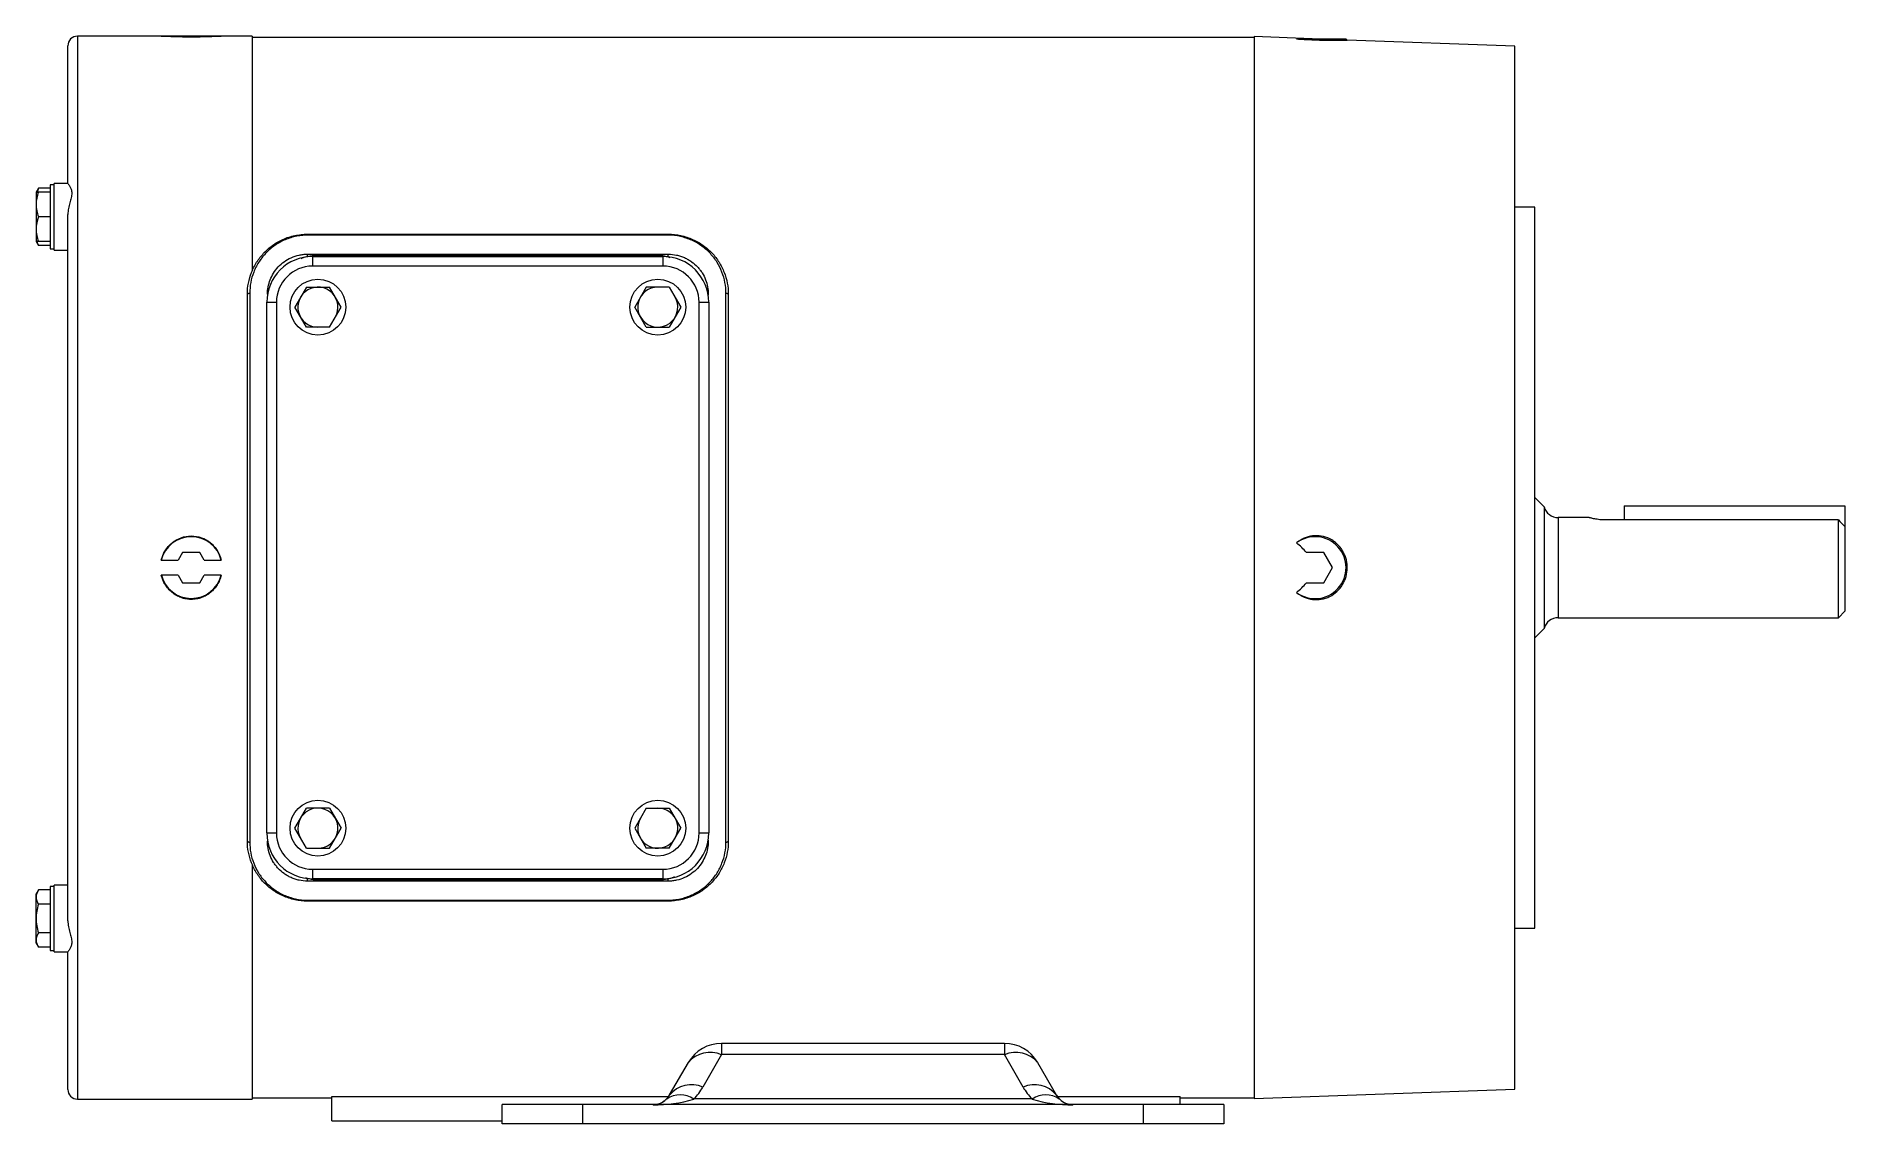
# Model space of a CAD drawing. Header units: inches. Extents: x -4.5 to 6.8, y -3.5 to 3.3.
import ezdxf

# ---------------------------------------------------------------- set-up
doc = ezdxf.new("R2010")
doc.units = ezdxf.units.IN
doc.header["$MEASUREMENT"] = 0

msp = doc.modelspace()

# ---------------------------------------------------------------- linework, layer by layer
at = {"color": 7, "linetype": 'Continuous', "lineweight": 15}
for p, q in [((-3.125, 3.315), (-4.215, 3.315)), ((-3.692, 3.315), (-3.318, 3.315)), ((-3.125, 3.315), (-3.125, 1.852)), ((3.125, 3.306), (-3.125, 3.306)), ((3.487, 3.298), (3.125, 3.312)), ((3.125, 3.312), (3.125, -3.312)), ((3.389, 3.298), (3.697, 3.298)), ((3.705, 3.291), (3.697, 3.298)), ((4.75, 3.252), (3.705, 3.291)), ((-4.275, 2.397), (-4.275, 3.255)), ((4.75, -3.252), (4.75, 3.252)), ((-4.361, 2.388), (-4.386, 2.388)), ((-4.386, 2.388), (-4.386, 1.989)), ((-4.275, 2.397), (-4.361, 2.397)), ((-4.361, 1.98), (-4.361, 2.397)), ((-4.459, 2.367), (-4.473, 2.343)), ((-4.473, 2.343), (-4.473, 2.034)), ((-4.459, 2.367), (-4.466, 2.343)), ((-4.386, 2.367), (-4.459, 2.367)), ((-4.386, 2.343), (-4.459, 2.343)), ((-4.386, 2.188), (-4.459, 2.188)), ((-4.275, -2.203), (-4.275, 2.203)), ((4.875, 2.249), (4.75, 2.249)), ((4.875, -2.249), (4.875, 2.249)), ((-4.473, 2.034), (-4.459, 2.01)), ((-4.386, 2.034), (-4.459, 2.034)), ((-2.78, 2.08), (-2.78, 2.074)), ((-2.78, 2.08), (-0.53, 2.08)), ((-0.53, 2.074), (-2.78, 2.074)), ((-0.53, 2.08), (-0.53, 2.074)), ((-4.386, 2.01), (-4.459, 2.01)), ((-4.386, 1.989), (-4.361, 1.989)), ((-4.361, 1.98), (-4.275, 1.98)), ((-2.78, 1.955), (-0.53, 1.955)), ((-2.748, 1.941), (-2.748, 1.881)), ((-2.748, 1.941), (-0.563, 1.941)), ((-0.595, 1.946), (-2.715, 1.946)), ((-0.595, 1.946), (-2.715, 1.946)), ((-2.715, 1.946), (-2.715, 1.941)), ((-0.595, 1.946), (-0.595, 1.941)), ((-0.563, 1.941), (-0.563, 1.881)), ((-0.563, 1.881), (-2.748, 1.881)), ((-3.155, -1.705), (-3.155, 1.705)), ((-3.14, 1.712), (-3.14, -1.712)), ((-3.03, 1.705), (-3.03, 1.7)), ((-2.787, 1.75), (-2.859, 1.625)), ((-2.787, 1.75), (-2.643, 1.75)), ((-2.571, 1.625), (-2.643, 1.75)), ((-0.667, 1.75), (-0.739, 1.625)), ((-0.523, 1.75), (-0.667, 1.75)), ((-0.523, 1.75), (-0.451, 1.625)), ((-0.28, 1.705), (-0.28, 1.7)), ((-0.17, -1.712), (-0.17, 1.712)), ((-0.155, 1.705), (-0.155, -1.705)), ((-3.034, 1.655), (-2.974, 1.655)), ((-3.034, -1.655), (-3.034, 1.655)), ((-2.974, 1.655), (-2.974, -1.655)), ((-2.787, 1.5), (-2.859, 1.625)), ((-2.643, 1.5), (-2.571, 1.625)), ((-0.667, 1.5), (-0.739, 1.625)), ((-0.451, 1.625), (-0.523, 1.5)), ((-0.336, -1.655), (-0.336, 1.655)), ((-0.336, 1.655), (-0.277, 1.655)), ((-0.277, 1.655), (-0.277, -1.655)), ((-2.643, 1.5), (-2.787, 1.5)), ((-0.667, 1.5), (-0.523, 1.5)), ((4.934, 0.379), (4.875, 0.438)), ((4.934, 0.379), (4.934, -0.379)), ((5.434, 0.385), (6.809, 0.385)), ((5.434, 0.385), (5.434, 0.298)), ((6.809, 0.385), (6.809, -0.272)), ((5.215, 0.312), (5.021, 0.312)), ((6.769, 0.298), (5.309, 0.298)), ((6.769, -0.312), (6.769, 0.298)), ((-3.692, 0.047), (-3.586, 0.047)), ((-3.559, 0.094), (-3.586, 0.047)), ((-3.451, 0.094), (-3.559, 0.094)), ((-3.424, 0.047), (-3.451, 0.094)), ((-3.424, 0.047), (-3.318, 0.047)), ((3.559, 0.094), (3.451, 0.094)), ((3.613, 0), (3.559, 0.094)), ((-3.586, -0.047), (-3.692, -0.047)), ((-3.586, -0.047), (-3.559, -0.094)), ((-3.559, -0.094), (-3.451, -0.094)), ((-3.451, -0.094), (-3.424, -0.047)), ((-3.318, -0.047), (-3.424, -0.047)), ((3.451, -0.094), (3.559, -0.094)), ((3.559, -0.094), (3.613, 0)), ((5.021, -0.312), (6.769, -0.312)), ((6.769, -0.312), (6.809, -0.272)), ((4.875, -0.438), (4.934, -0.379)), ((-2.859, -1.625), (-2.787, -1.5)), ((-2.643, -1.5), (-2.787, -1.5)), ((-2.643, -1.5), (-2.571, -1.625)), ((-0.667, -1.5), (-0.739, -1.625)), ((-0.667, -1.5), (-0.523, -1.5)), ((-0.523, -1.5), (-0.451, -1.625)), ((-3.034, -1.655), (-2.974, -1.655)), ((-2.787, -1.75), (-2.859, -1.625)), ((-2.643, -1.75), (-2.571, -1.625)), ((-0.739, -1.625), (-0.667, -1.75)), ((-0.523, -1.75), (-0.451, -1.625)), ((-0.336, -1.655), (-0.277, -1.655)), ((-3.03, -1.7), (-3.03, -1.705)), ((-2.787, -1.75), (-2.643, -1.75)), ((-0.523, -1.75), (-0.667, -1.75)), ((-0.28, -1.7), (-0.28, -1.705)), ((-3.125, -1.852), (-3.125, -3.315)), ((-2.748, -1.881), (-0.563, -1.881)), ((-2.748, -1.881), (-2.748, -1.941)), ((-0.563, -1.881), (-0.563, -1.941)), ((-4.459, -2.01), (-4.473, -2.034)), ((-4.386, -2.01), (-4.459, -2.01)), ((-4.361, -1.989), (-4.386, -1.989)), ((-4.386, -1.989), (-4.386, -2.388)), ((-4.275, -1.98), (-4.361, -1.98)), ((-4.361, -2.397), (-4.361, -1.98)), ((-0.53, -1.955), (-2.78, -1.955)), ((-0.563, -1.941), (-2.748, -1.941)), ((-2.715, -1.946), (-2.715, -1.941)), ((-2.715, -1.946), (-0.595, -1.946)), ((-2.715, -1.946), (-0.595, -1.946)), ((-0.595, -1.946), (-0.595, -1.941)), ((-4.473, -2.343), (-4.473, -2.034)), ((-4.386, -2.099), (-4.459, -2.099)), ((-2.78, -2.074), (-0.53, -2.074)), ((-2.78, -2.074), (-2.78, -2.08)), ((-0.53, -2.08), (-2.78, -2.08)), ((-0.53, -2.074), (-0.53, -2.08)), ((4.75, -2.249), (4.875, -2.249)), ((-4.473, -2.343), (-4.459, -2.367)), ((-4.386, -2.278), (-4.459, -2.278)), ((-4.386, -2.367), (-4.459, -2.367)), ((-4.386, -2.388), (-4.361, -2.388)), ((-4.361, -2.397), (-4.275, -2.397)), ((-4.275, -3.255), (-4.275, -2.397)), ((-0.197, -3.037), (-0.314, -3.24)), ((1.567, -2.967), (-0.197, -2.967)), ((1.567, -3.037), (-0.197, -3.037)), ((1.684, -3.24), (1.567, -3.037)), ((-0.521, -3.289), (-0.404, -3.087)), ((1.774, -3.087), (1.891, -3.289)), ((3.125, -3.312), (4.75, -3.252)), ((-4.215, -3.315), (-3.125, -3.315)), ((-3.125, -3.306), (-2.629, -3.306)), ((-2.629, -3.298), (-0.527, -3.298)), ((-2.629, -3.45), (-2.629, -3.298)), ((-1.565, -3.469), (-1.565, -3.349)), ((2.935, -3.349), (-1.565, -3.349)), ((-1.065, -3.349), (-1.065, -3.469)), ((1.741, -3.314), (-0.371, -3.314)), ((1.912, -3.315), (1.891, -3.289)), ((1.897, -3.298), (2.663, -3.298)), ((2.435, -3.469), (2.435, -3.349)), ((2.663, -3.349), (2.663, -3.298)), ((2.663, -3.306), (3.125, -3.306)), ((2.935, -3.349), (2.935, -3.469)), ((-2.629, -3.45), (-1.565, -3.45)), ((2.935, -3.469), (-1.565, -3.469))]:
    msp.add_line(p, q, dxfattribs=at)
at = {"color": 8, "linetype": 'Continuous', "lineweight": 15}
for p, q in [((-4.215, 3.315), (-4.215, -3.315)), ((-2.78, 1.939), (-2.78, 1.955)), ((-0.53, 1.939), (-0.53, 1.955)), ((5.021, 0.312), (5.021, -0.312)), ((-2.78, -1.955), (-2.78, -1.939)), ((-0.53, -1.955), (-0.53, -1.939)), ((-0.197, -2.967), (-0.197, -3.037)), ((1.567, -2.967), (1.567, -3.037))]:
    msp.add_line(p, q, dxfattribs=at)
at = {"color": 7, "linetype": 'Continuous', "lineweight": 15, "flags": 128}
for points in [[(-3.155, 1.705), (-3.155, 1.706), (-3.154, 1.708), (-3.152, 1.709), (-3.151, 1.71), (-3.148, 1.711), (-3.146, 1.712), (-3.143, 1.712), (-3.14, 1.712)], [(-0.17, 1.712), (-0.167, 1.712), (-0.164, 1.712), (-0.162, 1.711), (-0.159, 1.71), (-0.158, 1.709), (-0.156, 1.708), (-0.155, 1.706), (-0.155, 1.705)], [(-3.155, -1.705), (-3.155, -1.706), (-3.154, -1.708), (-3.152, -1.709), (-3.151, -1.71), (-3.148, -1.711), (-3.146, -1.712), (-3.143, -1.712), (-3.14, -1.712)], [(-0.17, -1.712), (-0.167, -1.712), (-0.164, -1.712), (-0.162, -1.711), (-0.159, -1.71), (-0.158, -1.709), (-0.156, -1.708), (-0.155, -1.706), (-0.155, -1.705)]]:
    msp.add_lwpolyline(points, dxfattribs=at)
at = {"color": 7, "linetype": 'Continuous', "lineweight": 15}
for centre in [(-2.715, 1.625), (-0.595, 1.625), (-2.715, -1.625), (-0.595, -1.625)]:
    msp.add_circle(centre, 0.174, dxfattribs=at)
for centre, radius, start, end in [((-4.215, 3.255), 0.06, 90, 180), ((-2.748, 1.655), 0.286, 90, 180), ((-0.563, 1.655), 0.286, 0, 90), ((-2.748, 1.655), 0.226, 90, 180), ((-0.563, 1.655), 0.226, 0, 90), ((-2.715, 1.625), 0.125, 330, 270), ((-0.595, 1.625), 0.125, 90, 30), ((5.021, 0.402), 0.09, 195.0536, 270), ((-3.505, 0), 0.193, 14.0936, 165.9064), ((3.505, 0), 0.193, 233.0268, 126.9732), ((-3.505, 0), 0.192, 194.0936, 345.9064), ((5.021, -0.402), 0.09, 90, 164.9464), ((-2.715, -1.625), 0.125, 270, 210), ((-0.595, -1.625), 0.125, 150, 90), ((-2.748, -1.655), 0.286, 180, 270), ((-2.748, -1.655), 0.226, 180, 270), ((-0.563, -1.655), 0.226, 270, 0), ((-0.563, -1.655), 0.286, 270, 0), ((-0.197, -3.207), 0.24, 90, 150), ((-0.268, -3.199), 0.176, 66.211, 140.688), ((1.567, -3.207), 0.24, 30, 90), ((1.638, -3.199), 0.176, 39.312, 113.789), ((-4.215, -3.255), 0.06, 180, 270), ((-0.385, -3.401), 0.176, 66.211, 140.688), ((-0.625, -3.06), 0.36, 315, 330), ((1.755, -3.401), 0.176, 39.312, 113.789), ((1.995, -3.06), 0.36, 210, 225), ((-0.625, -3.229), 0.12, 270, 330), ((-0.611, -2.512), 0.838, 269.0554, 286.6843), ((-0.455, -3.436), 0.148, 55.1431, 124.8569), ((1.825, -3.436), 0.148, 55.1431, 124.8569), ((1.981, -2.512), 0.838, 253.3157, 270.9446), ((1.995, -3.229), 0.12, 210, 270)]:
    msp.add_arc(centre, radius, start, end, dxfattribs=at)
for points, knots in [([(-3.318, 3.315), (-3.321, 3.315), (-3.324, 3.314), (-3.332, 3.314), (-3.337, 3.314), (-3.349, 3.313), (-3.355, 3.313), (-3.369, 3.312), (-3.377, 3.312), (-3.394, 3.311), (-3.403, 3.311), (-3.421, 3.31), (-3.431, 3.31), (-3.452, 3.31), (-3.462, 3.309), (-3.483, 3.309), (-3.494, 3.309), (-3.516, 3.309), (-3.527, 3.309), (-3.548, 3.309), (-3.558, 3.31), (-3.579, 3.31), (-3.589, 3.31), (-3.607, 3.311), (-3.616, 3.311), (-3.633, 3.312), (-3.641, 3.312), (-3.655, 3.313), (-3.661, 3.313), (-3.673, 3.314), (-3.678, 3.314), (-3.686, 3.314), (-3.689, 3.315), (-3.692, 3.315)], [0, 0, 0, 0, 0.0625, 0.0625, 0.125, 0.125, 0.1875, 0.1875, 0.25, 0.25, 0.3125, 0.3125, 0.375, 0.375, 0.4375, 0.4375, 0.5, 0.5, 0.5625, 0.5625, 0.625, 0.625, 0.6875, 0.6875, 0.75, 0.75, 0.8125, 0.8125, 0.875, 0.875, 0.9375, 0.9375, 1, 1, 1, 1]), ([(3.389, 3.298), (3.405, 3.297), (3.438, 3.295), (3.5, 3.292), (3.564, 3.29), (3.623, 3.289), (3.669, 3.29), (3.7, 3.29), (3.703, 3.29), (3.705, 3.29)], [0, 0, 0, 0, 0.129116, 0.276812, 0.421077, 0.564014, 0.708899, 0.85801, 1, 1, 1, 1]), ([(-4.275, 2.397), (-4.275, 2.396), (-4.273, 2.394), (-4.269, 2.387), (-4.266, 2.383), (-4.26, 2.373), (-4.257, 2.367), (-4.252, 2.353), (-4.25, 2.345), (-4.25, 2.332), (-4.251, 2.327), (-4.252, 2.317), (-4.253, 2.312), (-4.257, 2.297), (-4.26, 2.286), (-4.266, 2.264), (-4.269, 2.252), (-4.273, 2.228), (-4.275, 2.215), (-4.275, 2.203)], [0, 0, 0, 0, 0.125, 0.125, 0.25, 0.25, 0.375, 0.375, 0.5, 0.5, 0.5625, 0.5625, 0.625, 0.625, 0.75, 0.75, 0.875, 0.875, 1, 1, 1, 1]), ([(-4.459, 2.343), (-4.463, 2.33), (-4.466, 2.317), (-4.471, 2.292), (-4.473, 2.279), (-4.473, 2.266)], [0, 0, 0, 0, 0.5, 0.5, 1, 1, 1, 1]), ([(-4.473, 2.343), (-4.473, 2.343), (-4.471, 2.343), (-4.466, 2.343), (-4.463, 2.343), (-4.459, 2.343)], [0, 0, 0, 0, 0.5, 0.5, 1, 1, 1, 1]), ([(-4.473, 2.266), (-4.473, 2.253), (-4.471, 2.239), (-4.466, 2.214), (-4.463, 2.201), (-4.459, 2.188)], [0, 0, 0, 0, 0.5, 0.5, 1, 1, 1, 1]), ([(-4.473, 2.111), (-4.473, 2.098), (-4.471, 2.085), (-4.466, 2.06), (-4.463, 2.047), (-4.459, 2.034)], [0, 0, 0, 0, 0.5, 0.5, 1, 1, 1, 1]), ([(-4.467, 2.034), (-4.466, 2.029), (-4.465, 2.021), (-4.46, 2.013), (-4.459, 2.01)], [0, 0, 0, 0, 0.61803, 1, 1, 1, 1]), ([(-3.155, 1.705), (-3.155, 1.729), (-3.153, 1.752), (-3.144, 1.798), (-3.138, 1.82), (-3.125, 1.852), (-3.12, 1.863), (-3.109, 1.884), (-3.104, 1.895), (-3.085, 1.925), (-3.07, 1.943), (-3.037, 1.979), (-3.019, 1.995), (-2.978, 2.024), (-2.957, 2.037), (-2.909, 2.058), (-2.885, 2.066), (-2.846, 2.074), (-2.833, 2.076), (-2.807, 2.079), (-2.793, 2.08), (-2.78, 2.08)], [0, 0, 0, 0, 0.125, 0.125, 0.25, 0.25, 0.3125, 0.3125, 0.375, 0.375, 0.5, 0.5, 0.625, 0.625, 0.75, 0.75, 0.875, 0.875, 0.9375, 0.9375, 1, 1, 1, 1]), ([(-2.78, 2.074), (-2.793, 2.074), (-2.806, 2.073), (-2.832, 2.07), (-2.844, 2.068), (-2.869, 2.063), (-2.881, 2.059), (-2.905, 2.051), (-2.916, 2.047), (-2.951, 2.031), (-2.971, 2.019), (-3.01, 1.991), (-3.028, 1.975), (-3.059, 1.941), (-3.073, 1.923), (-3.091, 1.894), (-3.097, 1.884), (-3.107, 1.864), (-3.111, 1.854), (-3.124, 1.822), (-3.13, 1.801), (-3.138, 1.757), (-3.14, 1.735), (-3.14, 1.712)], [0, 0, 0, 0, 0.0625, 0.0625, 0.125, 0.125, 0.1875, 0.1875, 0.25, 0.25, 0.375, 0.375, 0.5, 0.5, 0.625, 0.625, 0.6875, 0.6875, 0.75, 0.75, 0.875, 0.875, 1, 1, 1, 1]), ([(-0.53, 2.08), (-0.503, 2.08), (-0.477, 2.077), (-0.439, 2.069), (-0.426, 2.065), (-0.401, 2.057), (-0.389, 2.053), (-0.366, 2.042), (-0.354, 2.037), (-0.333, 2.024), (-0.322, 2.017), (-0.291, 1.995), (-0.273, 1.979), (-0.248, 1.953), (-0.24, 1.944), (-0.226, 1.925), (-0.219, 1.915), (-0.2, 1.885), (-0.19, 1.864), (-0.172, 1.82), (-0.166, 1.798), (-0.157, 1.752), (-0.155, 1.729), (-0.155, 1.705)], [0, 0, 0, 0, 0.125, 0.125, 0.1875, 0.1875, 0.25, 0.25, 0.3125, 0.3125, 0.375, 0.375, 0.5, 0.5, 0.5625, 0.5625, 0.625, 0.625, 0.75, 0.75, 0.875, 0.875, 1, 1, 1, 1]), ([(-0.17, 1.712), (-0.17, 1.735), (-0.172, 1.757), (-0.18, 1.801), (-0.186, 1.822), (-0.203, 1.865), (-0.213, 1.885), (-0.231, 1.914), (-0.237, 1.923), (-0.251, 1.941), (-0.259, 1.95), (-0.283, 1.976), (-0.3, 1.991), (-0.329, 2.012), (-0.339, 2.019), (-0.36, 2.031), (-0.371, 2.037), (-0.394, 2.047), (-0.405, 2.051), (-0.429, 2.059), (-0.442, 2.063), (-0.479, 2.071), (-0.504, 2.074), (-0.53, 2.074)], [0, 0, 0, 0, 0.125, 0.125, 0.25, 0.25, 0.375, 0.375, 0.4375, 0.4375, 0.5, 0.5, 0.625, 0.625, 0.6875, 0.6875, 0.75, 0.75, 0.8125, 0.8125, 0.875, 0.875, 1, 1, 1, 1]), ([(-3.03, 1.705), (-3.03, 1.736), (-3.024, 1.767), (-3.007, 1.81), (-3, 1.824), (-2.983, 1.851), (-2.974, 1.864), (-2.952, 1.887), (-2.939, 1.898), (-2.912, 1.918), (-2.898, 1.926), (-2.866, 1.94), (-2.85, 1.946), (-2.824, 1.951), (-2.816, 1.953), (-2.798, 1.955), (-2.789, 1.955), (-2.78, 1.955)], [0, 0, 0, 0, 0.25, 0.25, 0.375, 0.375, 0.5, 0.5, 0.625, 0.625, 0.75, 0.75, 0.875, 0.875, 0.9375, 0.9375, 1, 1, 1, 1]), ([(-2.715, 1.946), (-2.747, 1.945), (-2.784, 1.944), (-2.816, 1.929), (-2.82, 1.927)], [0, 0, 0, 0, 0.864678, 1, 1, 1, 1]), ([(-0.517, 1.932), (-0.532, 1.937), (-0.558, 1.946), (-0.585, 1.946), (-0.595, 1.946)], [0, 0, 0, 0, 0.61375, 1, 1, 1, 1]), ([(-0.53, 1.955), (-0.512, 1.955), (-0.495, 1.953), (-0.469, 1.948), (-0.461, 1.945), (-0.444, 1.94), (-0.436, 1.937), (-0.42, 1.93), (-0.413, 1.926), (-0.398, 1.918), (-0.391, 1.913), (-0.371, 1.898), (-0.359, 1.888), (-0.342, 1.87), (-0.337, 1.864), (-0.327, 1.851), (-0.322, 1.845), (-0.31, 1.825), (-0.303, 1.811), (-0.291, 1.781), (-0.287, 1.766), (-0.281, 1.736), (-0.28, 1.721), (-0.28, 1.705)], [0, 0, 0, 0, 0.125, 0.125, 0.1875, 0.1875, 0.25, 0.25, 0.3125, 0.3125, 0.375, 0.375, 0.5, 0.5, 0.5625, 0.5625, 0.625, 0.625, 0.75, 0.75, 0.875, 0.875, 1, 1, 1, 1]), ([(5.309, 0.298), (5.303, 0.298), (5.297, 0.298), (5.285, 0.299), (5.279, 0.299), (5.268, 0.301), (5.262, 0.302), (5.252, 0.303), (5.247, 0.304), (5.234, 0.307), (5.227, 0.309), (5.22, 0.311), (5.219, 0.311), (5.216, 0.312), (5.215, 0.312), (5.215, 0.312)], [0, 0, 0, 0, 0.125, 0.125, 0.25, 0.25, 0.375, 0.375, 0.5, 0.5, 0.75, 0.75, 0.875, 0.875, 1, 1, 1, 1]), ([(-3.692, 0.047), (-3.689, 0.057), (-3.686, 0.068), (-3.678, 0.088), (-3.673, 0.097), (-3.656, 0.125), (-3.642, 0.141), (-3.608, 0.169), (-3.589, 0.179), (-3.548, 0.194), (-3.527, 0.198), (-3.483, 0.198), (-3.462, 0.194), (-3.421, 0.18), (-3.402, 0.169), (-3.377, 0.148), (-3.369, 0.141), (-3.355, 0.124), (-3.349, 0.116), (-3.332, 0.088), (-3.323, 0.068), (-3.318, 0.047)], [0, 0, 0, 0, 0.0625, 0.0625, 0.125, 0.125, 0.25, 0.25, 0.375, 0.375, 0.5, 0.5, 0.625, 0.625, 0.75, 0.75, 0.8125, 0.8125, 0.875, 0.875, 1, 1, 1, 1]), ([(3.389, -0.154), (3.403, -0.166), (3.419, -0.176), (3.453, -0.191), (3.471, -0.196), (3.498, -0.199), (3.507, -0.199), (3.526, -0.199), (3.535, -0.198), (3.553, -0.195), (3.562, -0.193), (3.58, -0.187), (3.588, -0.184), (3.613, -0.171), (3.628, -0.161), (3.648, -0.142), (3.655, -0.135), (3.666, -0.121), (3.672, -0.113), (3.681, -0.097), (3.685, -0.089), (3.693, -0.072), (3.696, -0.063), (3.703, -0.037), (3.705, -0.019), (3.705, 0.009), (3.705, 0.019), (3.702, 0.037), (3.701, 0.046), (3.696, 0.063), (3.693, 0.072), (3.685, 0.089), (3.681, 0.097), (3.672, 0.113), (3.666, 0.121), (3.655, 0.135), (3.648, 0.142), (3.635, 0.154), (3.628, 0.16), (3.613, 0.171), (3.605, 0.175), (3.58, 0.188), (3.562, 0.193), (3.526, 0.2), (3.507, 0.2), (3.48, 0.197), (3.471, 0.195), (3.453, 0.19), (3.444, 0.187), (3.428, 0.179), (3.419, 0.175), (3.404, 0.165), (3.396, 0.16), (3.389, 0.154)], [0, 0, 0, 0, 0.0625, 0.0625, 0.125, 0.125, 0.15625, 0.15625, 0.1875, 0.1875, 0.21875, 0.21875, 0.25, 0.25, 0.3125, 0.3125, 0.34375, 0.34375, 0.375, 0.375, 0.40625, 0.40625, 0.4375, 0.4375, 0.5, 0.5, 0.53125, 0.53125, 0.5625, 0.5625, 0.59375, 0.59375, 0.625, 0.625, 0.65625, 0.65625, 0.6875, 0.6875, 0.71875, 0.71875, 0.75, 0.75, 0.8125, 0.8125, 0.875, 0.875, 0.90625, 0.90625, 0.9375, 0.9375, 0.96875, 0.96875, 1, 1, 1, 1]), ([(3.451, 0.094), (3.442, 0.105), (3.432, 0.116), (3.411, 0.136), (3.4, 0.145), (3.389, 0.154)], [0, 0, 0, 0, 0.5, 0.5, 1, 1, 1, 1]), ([(-3.318, -0.047), (-3.321, -0.057), (-3.324, -0.068), (-3.332, -0.088), (-3.337, -0.097), (-3.349, -0.116), (-3.355, -0.124), (-3.369, -0.141), (-3.377, -0.148), (-3.394, -0.162), (-3.403, -0.168), (-3.421, -0.179), (-3.431, -0.183), (-3.451, -0.191), (-3.462, -0.193), (-3.483, -0.197), (-3.494, -0.198), (-3.516, -0.198), (-3.526, -0.197), (-3.548, -0.193), (-3.558, -0.191), (-3.578, -0.183), (-3.588, -0.179), (-3.607, -0.168), (-3.616, -0.162), (-3.633, -0.148), (-3.641, -0.141), (-3.655, -0.124), (-3.661, -0.116), (-3.673, -0.097), (-3.678, -0.088), (-3.686, -0.068), (-3.689, -0.057), (-3.692, -0.047)], [0, 0, 0, 0, 0.0625, 0.0625, 0.125, 0.125, 0.1875, 0.1875, 0.25, 0.25, 0.3125, 0.3125, 0.375, 0.375, 0.4375, 0.4375, 0.5, 0.5, 0.5625, 0.5625, 0.625, 0.625, 0.6875, 0.6875, 0.75, 0.75, 0.8125, 0.8125, 0.875, 0.875, 0.9375, 0.9375, 1, 1, 1, 1]), ([(3.389, -0.154), (3.401, -0.145), (3.412, -0.136), (3.432, -0.116), (3.442, -0.105), (3.451, -0.094)], [0, 0, 0, 0, 0.5, 0.5, 1, 1, 1, 1]), ([(-2.78, -2.08), (-2.807, -2.08), (-2.833, -2.077), (-2.871, -2.069), (-2.884, -2.065), (-2.909, -2.057), (-2.921, -2.053), (-2.944, -2.042), (-2.956, -2.037), (-2.977, -2.024), (-2.988, -2.017), (-3.019, -1.995), (-3.037, -1.979), (-3.062, -1.953), (-3.07, -1.944), (-3.084, -1.925), (-3.091, -1.915), (-3.11, -1.885), (-3.12, -1.864), (-3.138, -1.82), (-3.144, -1.798), (-3.153, -1.752), (-3.155, -1.729), (-3.155, -1.705)], [0, 0, 0, 0, 0.125, 0.125, 0.1875, 0.1875, 0.25, 0.25, 0.3125, 0.3125, 0.375, 0.375, 0.5, 0.5, 0.5625, 0.5625, 0.625, 0.625, 0.75, 0.75, 0.875, 0.875, 1, 1, 1, 1]), ([(-3.14, -1.712), (-3.14, -1.735), (-3.138, -1.757), (-3.13, -1.801), (-3.124, -1.822), (-3.107, -1.865), (-3.097, -1.885), (-3.079, -1.914), (-3.073, -1.923), (-3.059, -1.941), (-3.051, -1.95), (-3.027, -1.976), (-3.01, -1.991), (-2.981, -2.012), (-2.971, -2.019), (-2.95, -2.031), (-2.939, -2.037), (-2.916, -2.047), (-2.905, -2.051), (-2.881, -2.059), (-2.868, -2.063), (-2.831, -2.071), (-2.806, -2.074), (-2.78, -2.074)], [0, 0, 0, 0, 0.125, 0.125, 0.25, 0.25, 0.375, 0.375, 0.4375, 0.4375, 0.5, 0.5, 0.625, 0.625, 0.6875, 0.6875, 0.75, 0.75, 0.8125, 0.8125, 0.875, 0.875, 1, 1, 1, 1]), ([(-2.78, -1.955), (-2.798, -1.955), (-2.815, -1.953), (-2.841, -1.948), (-2.849, -1.945), (-2.866, -1.94), (-2.874, -1.937), (-2.89, -1.93), (-2.897, -1.926), (-2.912, -1.918), (-2.919, -1.913), (-2.939, -1.898), (-2.951, -1.888), (-2.968, -1.87), (-2.973, -1.864), (-2.983, -1.851), (-2.988, -1.845), (-3, -1.825), (-3.007, -1.811), (-3.019, -1.781), (-3.023, -1.766), (-3.029, -1.736), (-3.03, -1.721), (-3.03, -1.705)], [0, 0, 0, 0, 0.125, 0.125, 0.1875, 0.1875, 0.25, 0.25, 0.3125, 0.3125, 0.375, 0.375, 0.5, 0.5, 0.5625, 0.5625, 0.625, 0.625, 0.75, 0.75, 0.875, 0.875, 1, 1, 1, 1]), ([(-0.28, -1.705), (-0.28, -1.736), (-0.286, -1.767), (-0.303, -1.81), (-0.31, -1.824), (-0.327, -1.851), (-0.336, -1.864), (-0.358, -1.887), (-0.371, -1.898), (-0.398, -1.918), (-0.412, -1.926), (-0.444, -1.94), (-0.46, -1.946), (-0.486, -1.951), (-0.494, -1.953), (-0.512, -1.955), (-0.521, -1.955), (-0.53, -1.955)], [0, 0, 0, 0, 0.25, 0.25, 0.375, 0.375, 0.5, 0.5, 0.625, 0.625, 0.75, 0.75, 0.875, 0.875, 0.9375, 0.9375, 1, 1, 1, 1]), ([(-0.155, -1.705), (-0.155, -1.729), (-0.157, -1.752), (-0.166, -1.798), (-0.172, -1.82), (-0.185, -1.852), (-0.19, -1.863), (-0.201, -1.884), (-0.206, -1.895), (-0.225, -1.925), (-0.24, -1.943), (-0.273, -1.979), (-0.291, -1.995), (-0.332, -2.024), (-0.353, -2.037), (-0.401, -2.058), (-0.425, -2.066), (-0.464, -2.074), (-0.477, -2.076), (-0.503, -2.079), (-0.517, -2.08), (-0.53, -2.08)], [0, 0, 0, 0, 0.125, 0.125, 0.25, 0.25, 0.3125, 0.3125, 0.375, 0.375, 0.5, 0.5, 0.625, 0.625, 0.75, 0.75, 0.875, 0.875, 0.9375, 0.9375, 1, 1, 1, 1]), ([(-0.53, -2.074), (-0.517, -2.074), (-0.504, -2.073), (-0.478, -2.07), (-0.466, -2.068), (-0.441, -2.063), (-0.429, -2.059), (-0.405, -2.051), (-0.394, -2.047), (-0.359, -2.031), (-0.339, -2.019), (-0.3, -1.991), (-0.282, -1.975), (-0.251, -1.941), (-0.237, -1.923), (-0.219, -1.894), (-0.213, -1.884), (-0.203, -1.864), (-0.199, -1.854), (-0.186, -1.822), (-0.18, -1.801), (-0.172, -1.757), (-0.17, -1.735), (-0.17, -1.712)], [0, 0, 0, 0, 0.0625, 0.0625, 0.125, 0.125, 0.1875, 0.1875, 0.25, 0.25, 0.375, 0.375, 0.5, 0.5, 0.625, 0.625, 0.6875, 0.6875, 0.75, 0.75, 0.875, 0.875, 1, 1, 1, 1]), ([(-2.793, -1.932), (-2.778, -1.937), (-2.752, -1.946), (-2.725, -1.946), (-2.715, -1.946)], [0, 0, 0, 0, 0.61375, 1, 1, 1, 1]), ([(-0.595, -1.946), (-0.563, -1.945), (-0.526, -1.944), (-0.494, -1.929), (-0.49, -1.927)], [0, 0, 0, 0, 0.864678, 1, 1, 1, 1]), ([(-4.473, -2.055), (-4.473, -2.062), (-4.471, -2.07), (-4.466, -2.085), (-4.463, -2.092), (-4.459, -2.099)], [0, 0, 0, 0, 0.5, 0.5, 1, 1, 1, 1]), ([(-4.473, -2.188), (-4.473, -2.204), (-4.471, -2.219), (-4.466, -2.248), (-4.463, -2.263), (-4.459, -2.278)], [0, 0, 0, 0, 0.5, 0.5, 1, 1, 1, 1]), ([(-4.275, -2.203), (-4.275, -2.215), (-4.273, -2.228), (-4.269, -2.252), (-4.266, -2.264), (-4.26, -2.286), (-4.257, -2.297), (-4.252, -2.317), (-4.25, -2.327), (-4.25, -2.34), (-4.251, -2.345), (-4.252, -2.353), (-4.253, -2.356), (-4.257, -2.367), (-4.26, -2.373), (-4.266, -2.383), (-4.269, -2.387), (-4.273, -2.394), (-4.275, -2.396), (-4.275, -2.397)], [0, 0, 0, 0, 0.125, 0.125, 0.25, 0.25, 0.375, 0.375, 0.5, 0.5, 0.5625, 0.5625, 0.625, 0.625, 0.75, 0.75, 0.875, 0.875, 1, 1, 1, 1]), ([(-4.459, -2.278), (-4.463, -2.285), (-4.466, -2.292), (-4.471, -2.307), (-4.473, -2.315), (-4.473, -2.322)], [0, 0, 0, 0, 0.5, 0.5, 1, 1, 1, 1]), ([(-4.473, -2.322), (-4.473, -2.33), (-4.471, -2.337), (-4.466, -2.352), (-4.463, -2.359), (-4.459, -2.367)], [0, 0, 0, 0, 0.5, 0.5, 1, 1, 1, 1]), ([(-0.538, -3.311), (-0.543, -3.316), (-0.555, -3.328), (-0.563, -3.332), (-0.568, -3.335)], [0, 0, 0, 0, 0.4444941, 1, 1, 1, 1])]:
    msp.add_open_spline(points, degree=3, knots=knots, dxfattribs=at)
for points in [[(-4.459, 2.188), (-4.467, 2.163), (-4.473, 2.138), (-4.473, 2.111)], [(-4.459, 2.034), (-4.467, 2.034), (-4.473, 2.034), (-4.473, 2.034)], [(6.769, 0.298), (6.783, 0.284), (6.796, 0.27), (6.809, 0.256)], [(-4.459, -2.01), (-4.467, -2.025), (-4.473, -2.04), (-4.473, -2.055)], [(-4.459, -2.099), (-4.467, -2.129), (-4.473, -2.158), (-4.473, -2.188)]]:
    msp.add_open_spline(points, degree=3, dxfattribs=at)

doc.saveas('drawing.dxf')
